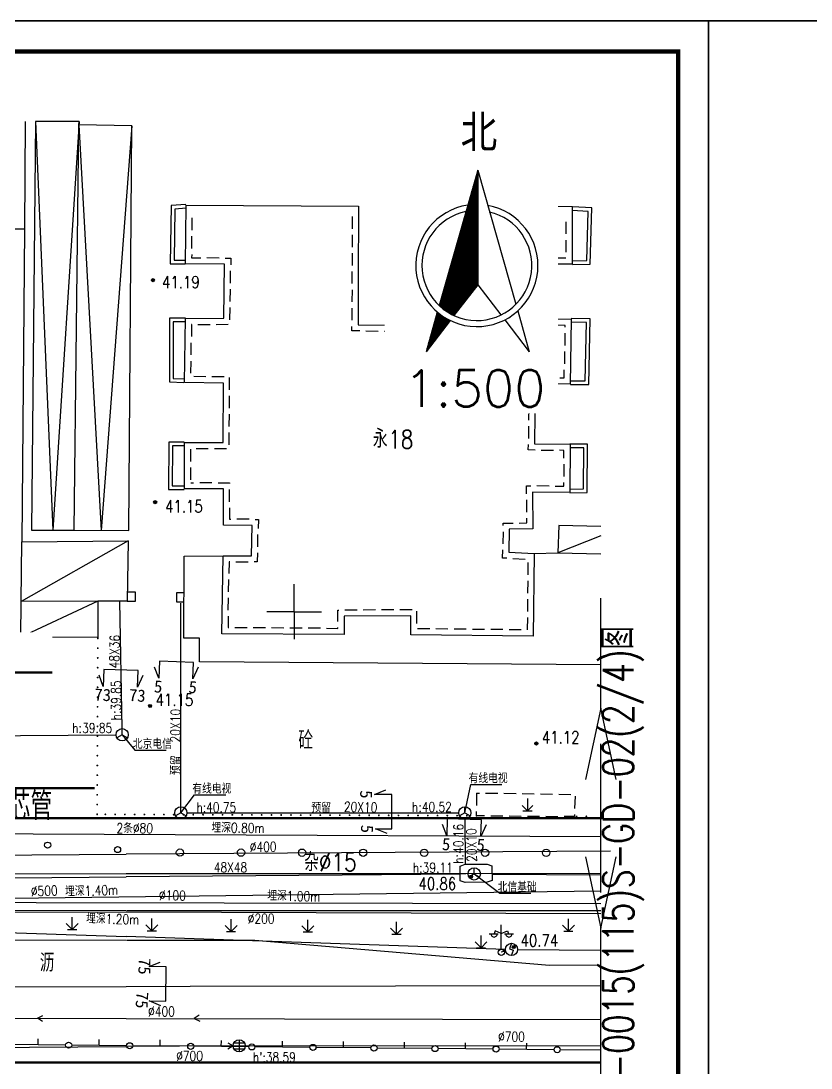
# Model space of a CAD drawing. Header units: inches. Extents: x 505347 to 508499, y 312634 to 313316.
# Drawn here: x 505777.6 to 505842.3, y 312872.7 to 312958.4 of the extents above; entities that cross this region are included whole.
import ezdxf
from ezdxf.enums import TextEntityAlignment as Align
from ezdxf.lldxf.tags import DXFTag

# ---------------------------------------------------------------- set-up
doc = ezdxf.new("R2010")
doc.units = ezdxf.units.IN
doc.header["$LTSCALE"] = 0.5
doc.header["$MEASUREMENT"] = 0
doc.linetypes.add('ACAD_ISO05W100', pattern=[33, 24, -3, 0, -3, 0, -3])
for name, color, linetype in [('3_RDCAD', 4, 'Continuous'), ('BJ0', 7, 'Continuous'), ('BJ02', 7, 'Continuous'), ('BJ03', 7, 'Continuous'), ('BJ04', 7, 'Continuous'), ('BJ08', 7, 'Continuous'), ('BJ09', 7, 'Continuous'), ('BJ10', 7, 'Continuous'), ('BZ', 2, 'Continuous'), ('上水注记', 4, 'Continuous'), ('上水管线', 4, 'Continuous'), ('中水注记', 151, 'Continuous'), ('中水管线', 151, 'Continuous'), ('底图', 7, 'Continuous'), ('格网', 7, 'Continuous'), ('污水注记', 247, 'Continuous'), ('污水管线', 247, 'Continuous'), ('照明井', 193, 'Continuous'), ('照明管线', 193, 'Continuous'), ('燃气注记', 6, 'Continuous'), ('燃气管线', 6, 'Continuous'), ('电信井权属', 7, 'Continuous'), ('电信井（TV有线电视）', 3, 'Continuous'), ('电信井（北京电信）', 3, 'Continuous'), ('电信井（北信基础）', 3, 'Continuous'), ('电信断面图及编号', 3, 'Continuous'), ('电信注记', 3, 'Continuous'), ('电信管线', 3, 'Continuous'), ('电信规划位置', 1, 'Continuous'), ('电信高程表', 3, 'Continuous'), ('电力注记', 1, 'Continuous'), ('电力管线', 1, 'Continuous'), ('通信管道', 7, 'Continuous'), ('道路红线', 1, 'Continuous'), ('雨水井', 34, 'Continuous'), ('雨水注记', 34, 'Continuous'), ('雨水管线', 34, 'Continuous'), ('雨水高程表', 34, 'Continuous')]:
    doc.layers.add(name, color=color, linetype=linetype)
doc.styles.add('HZ', font='simplex.shx', dxfattribs={"bigfont": 'hztxt'})
doc.styles.get("Standard").update_dxf_attribs({"font": 'txt.shx', "bigfont": 'hztxt.shx'})
doc.styles.add('单线宋体', font='txt.shx', dxfattribs={"width": 0.75, "bigfont": 'hztxt.shx'})
doc.styles.add('粗宋', font='', dxfattribs={"width": 0.75})
doc.styles.add('粗等线', font='simhei.ttf')
doc.styles.get('粗宋').set_extended_font_data('SimSun')
doc.linetypes.add('1152', pattern='A,15,-0.9,[138,ltypeshp.shx,S=1,R=0,X=0,Y=-0.5],-0.7,[138,ltypeshp.shx,S=1,R=0,X=0,Y=-0.5],-0.9,0', length=17.5)
doc.linetypes.add('1157', pattern='A,15,-3,[138,ltypeshp.shx,S=1,R=0,X=-0.5,Y=-0.5],-2,0', length=20)
tags = doc.linetypes.add('DL', pattern='A,15,-4.925,[130,ltypeshp.shx,S=0.5,R=330,X=-0.15,Y=0.433],0,[130,ltypeshp.shx,S=0.4,R=90,X=0,Y=0],-0.15,[130,ltypeshp.shx,S=0.5,R=150,X=0,Y=-0.433],-4.925,15', length=40).pattern_tags.tags
tags[32:33] = [DXFTag(74, 4), DXFTag(75, 0), DXFTag(340, '0'), DXFTag(46, 1.0), DXFTag(50, 0.0), DXFTag(44, 0.0), DXFTag(45, 0.0)]
tags[30:31] = [DXFTag(74, 4), DXFTag(75, 0), DXFTag(340, '0'), DXFTag(46, 1.0), DXFTag(50, 0.0), DXFTag(44, 0.0), DXFTag(45, 0.0)]
tags[4:5] = [DXFTag(74, 4), DXFTag(75, 0), DXFTag(340, '0'), DXFTag(46, 1.0), DXFTag(50, 0.0), DXFTag(44, 0.0), DXFTag(45, 0.0)]
tags = doc.linetypes.add('DX', pattern='A,15,-5,[130,ltypeshp.shx,S=1,R=330,X=0,Y=0],-5,15', length=40).pattern_tags.tags
tags[16:17] = [DXFTag(74, 4), DXFTag(75, 0), DXFTag(340, '0'), DXFTag(46, 1.0), DXFTag(50, 0.0), DXFTag(44, 0.0), DXFTag(45, 0.0)]
tags[14:15] = [DXFTag(74, 4), DXFTag(75, 0), DXFTag(340, '0'), DXFTag(46, 1.0), DXFTag(50, 0.0), DXFTag(44, 0.0), DXFTag(45, 0.0)]
tags[4:5] = [DXFTag(74, 4), DXFTag(75, 0), DXFTag(340, '0'), DXFTag(46, 1.0), DXFTag(50, 0.0), DXFTag(44, 0.0), DXFTag(45, 0.0)]
tags = doc.linetypes.add('SS', pattern='A,15,-1.9,[130,ltypeshp.shx,S=1,R=330,X=0,Y=0],-1.2,[130,ltypeshp.shx,S=1,R=330,X=0,Y=0],-1.9,15', length=35).pattern_tags.tags
tags[24:25] = [DXFTag(74, 4), DXFTag(75, 0), DXFTag(340, '0'), DXFTag(46, 1.0), DXFTag(50, 0.0), DXFTag(44, 0.0), DXFTag(45, 0.0)]
tags[22:23] = [DXFTag(74, 4), DXFTag(75, 0), DXFTag(340, '0'), DXFTag(46, 1.0), DXFTag(50, 0.0), DXFTag(44, 0.0), DXFTag(45, 0.0)]
tags[4:5] = [DXFTag(74, 4), DXFTag(75, 0), DXFTag(340, '0'), DXFTag(46, 1.0), DXFTag(50, 0.0), DXFTag(44, 0.0), DXFTag(45, 0.0)]
tags = doc.linetypes.add('TRQZ', pattern='A,15,[130,ltypeshp.shx,S=0.6,R=0,X=0,Y=0],-2.5,[133,ltypeshp.shx,S=0.05,R=0,X=0,Y=0],-2.5,[130,ltypeshp.shx,S=0.6,R=0,X=0,Y=0],15', length=35).pattern_tags.tags
tags[28:29] = [DXFTag(74, 4), DXFTag(75, 0), DXFTag(340, '0'), DXFTag(46, 1.0), DXFTag(50, 0.0), DXFTag(44, 0.0), DXFTag(45, 0.0)]

# ---------------------------------------------------------------- blocks, each defined once
blk = doc.blocks.new('B5461')
for q in [(-0.866025, -0.5), (0, 1), (0.866025, -0.5)]:
    blk.add_line((0, 0), q)
blk.add_circle((0, 0), 1)
blk = doc.blocks.new('BC028')
for p, q in [((-0.99, 3.5), (-1.19, 3)), ((0, 3.1), (-0.99, 3.5)), ((0, 0.5), (0, 4.5)), ((0, 3.1), (1, 3.5)), ((1, 3.5), (1.2, 3)), ((-1.98, 3), (-0.49, 3)), ((0.5, 3), (2, 3))]:
    blk.add_line(p, q)
blk.add_circle((0, 0), 0.5)
for centre in [(-1.19, 3), (1.25, 3)]:
    blk.add_arc(centre, 0.5, 179, 0)
blk = doc.blocks.new('953')
for p, q in [((0, 2), (0, 0)), ((0, 0), (-0.87, 0.87)), ((-0.75, 0), (0.75, 0)), ((0.87, 0.87), (0, 0))]:
    blk.add_line(p, q)
blk = doc.blocks.new('B954')
at = {"linetype": 'Continuous'}
for p, q in [((0, 0), (0, 2)), ((0, 0), (-0.978957, 0.978957)), ((-0.75, 0), (0.75, 0)), ((0, 0), (0.978957, 0.978957))]:
    blk.add_line(p, q, dxfattribs=at)
blk = doc.blocks.new('831')
for radius in [0.25, 0.15, 0.05]:
    blk.add_circle((0, 0), radius)
blk = doc.blocks.new('B8211')
blk.add_hatch(color=256).paths.add_polyline_path([(0.25, 0, 1), (-0.25, 0, 1)])
blk.add_circle((0, 0), 0.25)
blk = doc.blocks.new('B547')
at = {"linetype": 'Continuous'}
for p, q in [((0, 1), (-0.31427, 0.111111)), ((-0.31427, 0.111111), (0.31427, -0.111111)), ((0, -1), (0.31427, -0.111111))]:
    blk.add_line(p, q, dxfattribs=at)
blk.add_circle((0, 0), 1)
blk = doc.blocks.new('B5422')
at = {"linetype": 'Continuous'}
for p, q in [((-1, 0), (1, 0)), ((-0.866025, 0.5), (0.866025, 0.5)), ((0, 1), (0, -1)), ((-0.866025, -0.5), (0.866025, -0.5))]:
    blk.add_line(p, q, dxfattribs=at)
blk.add_circle((0, 0), 1, dxfattribs=at)
blk = doc.blocks.new('111111')
for p, q in [((518331.076, 303651.061), (518751.076, 303651.061)), ((518751.076, 303651.061), (518331.076, 303651.061)), ((518331.076, 303651.061), (518331.076, 303502.611)), ((518751.076, 303502.611), (518751.076, 303651.061)), ((518748.576, 303505.111), (518748.576, 303648.561))]:
    blk.add_line(p, q)
at = {"const_width": 0.35}
blk.add_lwpolyline([(518343.576, 303648.561), (518748.576, 303648.561), (518748.576, 303505.111), (518343.576, 303505.111)], close=True, dxfattribs=at)
blk = doc.blocks.new('A$C23F021E1')
at = {"color": 255}
blk.add_wipeout([(0, 6.569), (20.762, 6.569), (20.762, 0), (0, 0)], dxfattribs=at).dxf.layer = 'BZ'
at = {"layer": 'BZ', "color": 0, "const_width": 0.2}
blk.add_lwpolyline([(0, 3.285), (20.762, 3.285)], dxfattribs=at)
at = {"layer": 'BZ', "style": '粗宋', "width": 0.75, "flags": 8}
for tag, p in [('X=', (10.365, 3.712)), ('Y=', (10.426, 0.898))]:
    blk.add_attdef(tag, text='', height=2, dxfattribs=at).set_placement(p, align=Align.CENTER)
blk = doc.blocks.new('ZBZ')
h = blk.add_hatch()
h.set_pattern_fill('ANSI31', color=256, style=0)
h.paths.add_polyline_path([(-6.17, -6.55, 0.081754), (-3.75, -8.18), (0.13, -3.16), (0.13, 15.6)])
h.paths.add_polyline_path([(-8.33, -14.11), (-4.37, -8.99, -0.063071), (-6.48, -7.62)])
for points in [[(0.13, 15.6), (-6.17, -6.55)], [(0.13, 15.6), (0.13, -3.16)], [(0.13, 15.6), (6.38, -6.35)], [(0.13, -3.16), (-3.75, -8.18)], [(0.13, -3.16), (3.94, -8.09)], [(-6.48, -7.62), (-8.33, -14.11)], [(6.68, -7.44), (8.58, -14.11)], [(-4.37, -8.99), (-8.33, -14.11)], [(4.56, -8.9), (8.58, -14.11)]]:
    blk.add_lwpolyline(points)
for radius, start, end in [(10, 98.6099, 79.8232), (9, 101.546, 76.6655)]:
    blk.add_arc((0, 0), radius, start, end)
for s, p in [('北', (0.33, 21.93)), ('1:500', (-0.33, -20.11))]:
    blk.add_text(s, height=6).set_placement(p, align=Align.MIDDLE)
blk = doc.blocks.new('111112121')
at = {"linetype": 'Continuous'}
blk.add_wipeout([(507931.097, 298599.188), (507931.097, 298571.968), (507945.271, 298571.968), (507945.271, 298599.188)], dxfattribs=at).dxf.layer = '通信管道'
at = {"layer": '格网', "xscale": 0.5, "yscale": 0.5, "zscale": 0.5}
blk.add_blockref('ZBZ', (507938.634, 298584.054), dxfattribs=at)
blk = doc.blocks.new('M9502')
at = {"linetype": 'Continuous'}
for p, q in [((4.125, 1.25), (2.5, 0)), ((7.5, 0), (5.875, 1.25)), ((14.125, 1.25), (12.5, 0)), ((17.5, 0), (15.875, 1.25)), ((2.5, 0), (0, 0)), ((2.5, 0), (4.125, -1.25)), ((6.6875, 0), (3.3125, 0)), ((5.875, -1.25), (7.5, 0)), ((12.5, 0), (7.5, 0)), ((12.5, 0), (14.125, -1.25)), ((16.6875, 0), (13.3125, 0)), ((15.875, -1.25), (17.5, 0)), ((20, 0), (17.5, 0))]:
    blk.add_line(p, q, dxfattribs=at)

msp = doc.modelspace()

# ---------------------------------------------------------------- linework, layer by layer
at = {"layer": 'BJ0'}
for q in [(505800, 312912.289), (505797.75, 312910.039), (505800, 312907.789), (505802.25, 312910.039)]:
    msp.add_line((505800, 312910.039), q, dxfattribs=at)
at = {"layer": 'BJ02', "linetype": 'Continuous'}
for p, q in [((505777.988, 312950.175), (505777.914, 312941.343)), ((505777.914, 312941.343), (505754.808, 312941.596)), ((505777.914, 312941.343), (505777.699, 312915.769)), ((505805.229, 312933.53), (505805.229, 312933.53)), ((505791.034, 312920.091), (505791.034, 312920.091)), ((505777.658, 312910.876), (505777.699, 312915.769)), ((505777.633, 312907.954), (505777.658, 312910.876)), ((505777.658, 312910.876), (505777.658, 312910.876)), ((505777.633, 312907.954), (505761.026, 312908.015)), ((505777.633, 312907.954), (505777.633, 312907.954))]:
    msp.add_line(p, q, dxfattribs=at)
at = {"layer": 'BJ02', "linetype": 'Continuous', "flags": 128}
msp.add_lwpolyline([(505778.491, 312916.722), (505781.984, 312916.722), (505786.461, 312916.691), (505786.72, 312949.825), (505782.37, 312949.889), (505782.402, 312950.175), (505778.814, 312950.175)], close=True, dxfattribs=at)
for points in [[(505778.814, 312950.175), (505780.238, 312916.722)], [(505782.402, 312950.175), (505780.238, 312916.722)], [(505781.984, 312916.722), (505782.37, 312949.889)], [(505782.37, 312949.889), (505784.207, 312916.691)], [(505786.72, 312949.825), (505784.207, 312916.691)], [(505791.133, 312943.377), (505789.926, 312943.281), (505789.862, 312938.516), (505791.068, 312938.516)], [(505791.157, 312943.078), (505790.222, 312943.004), (505790.166, 312938.816), (505791.068, 312938.816)], [(505822.782, 312938.754), (505823.958, 312938.78), (505824.069, 312942.81), (505822.772, 312942.888)], [(505822.789, 312938.454), (505824.25, 312938.486), (505824.377, 312943.092), (505822.79, 312943.187)], [(505791.637, 312941.271), (505791.65, 312942.271)], [(505804.759, 312942.395), (505804.756, 312941.395)], [(505809.622, 312941.291), (505809.629, 312942.291)], [(505822.258, 312941.964), (505822.258, 312940.964)], [(505791.617, 312939.771), (505791.63, 312940.771)], [(505804.754, 312940.895), (505804.75, 312939.895)], [(505809.613, 312939.791), (505809.619, 312940.791)], [(505822.257, 312940.464), (505822.257, 312939.464)], [(505804.749, 312939.395), (505804.745, 312938.395)], [(505791.61, 312939.271), (505791.607, 312939.011), (505792.347, 312939.004)], [(505793.847, 312938.989), (505792.847, 312938.999)], [(505794.347, 312938.985), (505794.814, 312938.98), (505794.807, 312938.448)], [(505809.603, 312938.291), (505809.61, 312939.291)], [(505819.248, 312937.987), (505819.234, 312938.986), (505819.235, 312938.986)], [(505820.735, 312938.986), (505819.735, 312938.986)], [(505822.235, 312938.986), (505821.235, 312938.986)], [(505794.785, 312936.948), (505794.799, 312937.948)], [(505804.74, 312936.895), (505804.741, 312937.185), (505804.743, 312937.895)], [(505809.6, 312937.791), (505809.596, 312937.18), (505809.593, 312936.791)], [(505819.255, 312937.487), (505819.269, 312936.487)], [(505794.763, 312935.448), (505794.778, 312936.448)], [(505804.738, 312936.395), (505804.735, 312935.395)], [(505809.584, 312935.291), (505809.59, 312936.291)], [(505819.276, 312935.987), (505819.29, 312934.987)], [(505794.741, 312933.948), (505794.756, 312934.948)], [(505804.733, 312934.895), (505804.73, 312933.896)], [(505809.574, 312933.791), (505809.58, 312934.791)], [(505819.336, 312933.512), (505819.311, 312933.512), (505819.297, 312934.487)], [(505791.1, 312934.069), (505789.798, 312934.069), (505789.797, 312928.859), (505790.972, 312928.795)], [(505791.1, 312933.769), (505790.098, 312933.769), (505790.097, 312929.143), (505790.988, 312929.095)], [(505791.61, 312933.542), (505791.594, 312933.542), (505791.582, 312932.558)], [(505792.11, 312933.547), (505793.11, 312933.557)], [(505793.61, 312933.563), (505794.61, 312933.573)], [(505805.366, 312933.029), (505804.727, 312933.034), (505804.729, 312933.396)], [(505819.836, 312933.507), (505820.836, 312933.496)], [(505822.181, 312933.33), (505822.184, 312933.481), (505821.336, 312933.491)], [(505822.629, 312928.639), (505824.122, 312928.639), (505824.249, 312934.007), (505822.693, 312934.039)], [(505822.629, 312928.939), (505823.829, 312928.939), (505823.942, 312933.713), (505822.687, 312933.739)], [(505805.866, 312933.025), (505806.866, 312933.016)], [(505807.366, 312933.012), (505808.366, 312933.004)], [(505809.571, 312933.291), (505809.569, 312932.994), (505808.866, 312933)], [(505822.172, 312932.83), (505822.154, 312931.83)], [(505791.563, 312931.059), (505791.576, 312932.059)], [(505822.146, 312931.33), (505822.128, 312930.33)], [(505791.545, 312929.559), (505791.557, 312930.559)], [(505792.772, 312929.278), (505791.773, 312929.288)], [(505794.272, 312929.263), (505793.272, 312929.273)], [(505794.707, 312928.201), (505794.714, 312929.201)], [(505819.24, 312928.722), (505819.247, 312929.207), (505819.761, 312929.202)], [(505821.261, 312929.186), (505820.261, 312929.196)], [(505821.761, 312929.18), (505822.107, 312929.176), (505822.119, 312929.83)], [(505819.234, 312928.222), (505819.221, 312927.222)], [(505794.697, 312926.701), (505794.704, 312927.701)], [(505819.214, 312926.722), (505819.201, 312925.722)], [(505794.687, 312925.201), (505794.694, 312926.201)], [(505819.195, 312925.222), (505819.182, 312924.223)], [(505791.003, 312923.935), (505789.733, 312923.935), (505789.701, 312920.059), (505791.003, 312920.059)], [(505794.677, 312923.701), (505794.683, 312924.701)], [(505791.003, 312923.635), (505790.031, 312923.635), (505790.003, 312920.359), (505791.003, 312920.359)], [(505791.535, 312922.341), (505791.535, 312923.341)], [(505791.973, 312923.403), (505792.973, 312923.403)], [(505793.473, 312923.403), (505794.473, 312923.403)], [(505819.731, 312923.278), (505819.17, 312923.285), (505819.175, 312923.723)], [(505820.231, 312923.273), (505821.231, 312923.262)], [(505822.088, 312922.614), (505822.093, 312923.252), (505821.731, 312923.256)], [(505822.558, 312920.076), (505823.696, 312920.101), (505823.724, 312923.447), (505822.565, 312923.447)], [(505822.565, 312919.776), (505823.994, 312919.808), (505824.026, 312923.747), (505822.565, 312923.747)], [(505791.534, 312920.841), (505791.534, 312921.841)], [(505822.084, 312922.114), (505822.076, 312921.114)], [(505791.534, 312920.591), (505791.766, 312920.591)], [(505793.266, 312920.591), (505792.266, 312920.591)], [(505793.766, 312920.591), (505794.71, 312920.591), (505794.71, 312920.535)], [(505821.37, 312920.321), (505822.069, 312920.313), (505822.072, 312920.614)], [(505794.71, 312919.035), (505794.71, 312920.035)], [(505819.018, 312919.704), (505819.012, 312920.345), (505819.37, 312920.342)], [(505820.87, 312920.326), (505819.87, 312920.336)], [(505819.024, 312919.204), (505819.034, 312918.204)], [(505794.709, 312918.535), (505794.709, 312917.63), (505794.804, 312917.629)], [(505796.304, 312917.609), (505795.304, 312917.622)], [(505796.804, 312917.602), (505797.072, 312917.598), (505797.053, 312916.866)], [(505817.116, 312917.096), (505817.119, 312917.282), (505817.933, 312917.295)], [(505818.433, 312917.304), (505819.043, 312917.314), (505819.039, 312917.704)], [(505797.014, 312915.367), (505797.04, 312916.367)], [(505817.108, 312916.596), (505817.091, 312915.596)], [(505797.001, 312914.867), (505796.982, 312914.127), (505796.723, 312914.127)], [(505817.413, 312914.423), (505817.071, 312914.439), (505817.082, 312915.096)], [(505794.723, 312914.127), (505794.67, 312914.127), (505794.655, 312913.18)], [(505795.223, 312914.127), (505796.223, 312914.127)], [(505817.912, 312914.4), (505818.911, 312914.354)], [(505819.136, 312914.071), (505819.126, 312913.071)], [(505794.633, 312911.68), (505794.648, 312912.68)], [(505819.122, 312912.571), (505819.112, 312911.571)], [(505786.334, 312910.909), (505787, 312910.909), (505787.001, 312911.64), (505786.334, 312911.64)], [(505790.97, 312911.577), (505790.366, 312911.577), (505790.366, 312910.846), (505791.001, 312910.846)], [(505794.61, 312910.18), (505794.625, 312911.18)], [(505819.108, 312911.071), (505819.098, 312910.071)], [(505794.603, 312909.68), (505794.589, 312908.739), (505794.647, 312908.739)], [(505803.583, 312909.247), (505803.583, 312910.17), (505803.66, 312910.171)], [(505805.16, 312910.179), (505804.16, 312910.173)], [(505806.66, 312910.188), (505805.66, 312910.182)], [(505808.16, 312910.197), (505807.16, 312910.191)], [(505809.66, 312910.206), (505808.66, 312910.2)], [(505810.045, 312909.093), (505810.045, 312910.093)], [(505819.093, 312909.571), (505819.084, 312908.571)], [(505796.147, 312908.729), (505795.147, 312908.735)], [(505797.647, 312908.72), (505796.647, 312908.726)], [(505799.147, 312908.711), (505798.147, 312908.717)], [(505800.647, 312908.701), (505799.647, 312908.708)], [(505802.147, 312908.692), (505801.147, 312908.698)], [(505802.647, 312908.689), (505803.583, 312908.683), (505803.583, 312908.747)], [(505811.096, 312908.634), (505810.096, 312908.644)], [(505812.596, 312908.62), (505811.596, 312908.63)], [(505814.096, 312908.606), (505813.096, 312908.616)], [(505815.596, 312908.592), (505814.596, 312908.602)], [(505817.096, 312908.578), (505816.096, 312908.588)], [(505818.596, 312908.564), (505817.596, 312908.574)]]:
    msp.add_lwpolyline(points, dxfattribs=at)
at = {"layer": 'BJ02', "linetype": 'Continuous'}
msp.add_lwpolyline([(505791.034, 312920.091), (505791.035, 312923.903), (505794.178, 312923.903), (505794.211, 312928.764), (505791.035, 312928.795), (505791.1, 312934.037), (505794.243, 312934.069), (505794.307, 312938.485), (505791.1, 312938.516), (505791.164, 312943.313), (505805.262, 312943.25), (505805.241, 312937.183), (505805.229, 312933.53), (505809.072, 312933.498), (505809.096, 312937.183), (505809.136, 312943.409), (505822.758, 312943.219), (505822.757, 312938.486), (505819.741, 312938.486), (505819.804, 312934.007), (505822.693, 312933.976), (505822.598, 312928.671), (505819.74, 312928.702), (505819.676, 312923.779), (505822.597, 312923.747), (505822.565, 312919.808), (505819.517, 312919.84), (505819.548, 312916.822), (505817.611, 312916.79), (505817.579, 312914.916), (505819.643, 312914.821), (505819.579, 312908.055), (505809.545, 312908.149), (505809.545, 312909.705), (505804.083, 312909.673), (505804.083, 312908.18), (505794.081, 312908.242), (505794.177, 312914.627), (505796.495, 312914.627), (505796.559, 312917.105), (505794.209, 312917.137), (505794.21, 312920.091)], close=True, dxfattribs=at)
for points in [[(505825.11, 312917.026), (505821.675, 312917.108), (505821.58, 312914.853), (505821.58, 312914.853)], [(505777.699, 312915.769), (505786.398, 312915.833), (505786.334, 312910.909), (505783.934, 312910.9), (505777.658, 312910.876)], [(505825.11, 312905.686), (505792.239, 312905.954), (505792.239, 312907.892), (505790.969, 312907.892), (505791.002, 312914.595), (505794.177, 312914.627)], [(505819.643, 312914.821), (505821.58, 312914.853), (505825.11, 312914.79)], [(505783.934, 312910.9), (505783.923, 312907.931), (505777.633, 312907.954)], [(505790.969, 312907.892), (505790.969, 312907.892)], [(505779.035, 312874.589), (505779.04, 312875.089)], [(505781.285, 312874.568), (505776.786, 312874.609)], [(505786.285, 312874.522), (505781.785, 312874.564)], [(505784.035, 312874.543), (505784.04, 312875.043)], [(505791.285, 312874.477), (505786.785, 312874.518)], [(505789.035, 312874.497), (505789.04, 312874.997)], [(505796.285, 312874.431), (505791.785, 312874.472)], [(505794.035, 312874.451), (505794.039, 312874.951)], [(505801.285, 312874.385), (505796.785, 312874.426)], [(505799.035, 312874.405), (505799.039, 312874.905)], [(505806.284, 312874.339), (505801.784, 312874.38)], [(505804.034, 312874.36), (505804.039, 312874.86)], [(505811.284, 312874.293), (505806.784, 312874.334)], [(505809.034, 312874.314), (505809.039, 312874.814)], [(505816.284, 312874.247), (505811.784, 312874.289)], [(505814.034, 312874.268), (505814.039, 312874.768)], [(505821.284, 312874.191), (505816.784, 312874.244)], [(505819.034, 312874.218), (505819.04, 312874.718)], [(505825.11, 312874.146), (505821.784, 312874.185)]]:
    msp.add_lwpolyline(points, dxfattribs=at)
at = {"layer": 'BJ02'}
for points in [[(505825.11, 312916.253), (505821.58, 312914.853)], [(505786.398, 312915.833), (505777.658, 312910.876)], [(505783.934, 312910.9), (505777.633, 312907.954)]]:
    msp.add_lwpolyline(points, dxfattribs=at)
at = {"layer": 'BJ02', "linetype": 'Continuous'}
for centre in [(505781.535, 312874.566), (505786.535, 312874.52), (505791.535, 312874.474), (505796.535, 312874.428), (505801.535, 312874.383), (505806.534, 312874.337), (505811.534, 312874.291), (505816.534, 312874.247), (505821.534, 312874.188)]:
    msp.add_circle(centre, 0.25, dxfattribs=at)
at = {"layer": 'BJ04', "linetype": 'Continuous', "const_width": 0.075}
for points in [[(505783.923, 312907.897, 1), (505783.923, 312907.822, 1)], [(505783.92, 312907.097, 1), (505783.92, 312907.022, 1)], [(505783.917, 312906.297, 1), (505783.917, 312906.222, 1)], [(505783.914, 312905.497, 1), (505783.914, 312905.422, 1)], [(505783.911, 312904.697, 1), (505783.911, 312904.622, 1)], [(505783.908, 312903.897, 1), (505783.908, 312903.822, 1)], [(505783.905, 312903.097, 1), (505783.905, 312903.022, 1)], [(505783.902, 312902.297, 1), (505783.902, 312902.222, 1)], [(505783.899, 312901.497, 1), (505783.899, 312901.422, 1)], [(505783.894, 312899.897, 1), (505783.893, 312899.822, 1)], [(505783.897, 312900.697, 1), (505783.896, 312900.622, 1)], [(505783.891, 312899.097, 1), (505783.89, 312899.022, 1)], [(505783.888, 312898.297, 1), (505783.887, 312898.222, 1)], [(505783.885, 312897.497, 1), (505783.885, 312897.422, 1)], [(505783.882, 312896.698, 1), (505783.882, 312896.623, 1)], [(505783.879, 312895.898, 1), (505783.879, 312895.823, 1)], [(505783.876, 312895.098, 1), (505783.876, 312895.023, 1)], [(505783.873, 312894.298, 1), (505783.873, 312894.223, 1)], [(505783.87, 312893.498, 1), (505783.87, 312893.423, 1)], [(505784.502, 312893.458, 1), (505784.577, 312893.457, 1)], [(505785.302, 312893.455, 1), (505785.377, 312893.455, 1)], [(505786.102, 312893.452, 1), (505786.177, 312893.452, 1)], [(505786.902, 312893.449, 1), (505786.977, 312893.449, 1)], [(505787.702, 312893.446, 1), (505787.777, 312893.446, 1)], [(505788.502, 312893.443, 1), (505788.577, 312893.443, 1)], [(505789.302, 312893.44, 1), (505789.377, 312893.44, 1)], [(505790.102, 312893.437, 1), (505790.177, 312893.437, 1)], [(505790.902, 312893.434, 1), (505790.977, 312893.434, 1)], [(505791.702, 312893.431, 1), (505791.777, 312893.431, 1)], [(505792.502, 312893.428, 1), (505792.577, 312893.428, 1)], [(505793.302, 312893.426, 1), (505793.377, 312893.425, 1)], [(505794.102, 312893.423, 1), (505794.177, 312893.422, 1)], [(505794.902, 312893.42, 1), (505794.977, 312893.419, 1)], [(505795.702, 312893.417, 1), (505795.777, 312893.416, 1)], [(505796.502, 312893.414, 1), (505796.577, 312893.414, 1)], [(505797.302, 312893.411, 1), (505797.377, 312893.411, 1)], [(505798.102, 312893.408, 1), (505798.177, 312893.408, 1)], [(505798.902, 312893.405, 1), (505798.977, 312893.405, 1)], [(505799.702, 312893.402, 1), (505799.777, 312893.402, 1)], [(505800.502, 312893.399, 1), (505800.577, 312893.399, 1)], [(505801.302, 312893.396, 1), (505801.377, 312893.396, 1)], [(505802.102, 312893.393, 1), (505802.177, 312893.393, 1)], [(505802.902, 312893.39, 1), (505802.977, 312893.39, 1)], [(505803.702, 312893.388, 1), (505803.777, 312893.387, 1)], [(505804.502, 312893.385, 1), (505804.577, 312893.384, 1)], [(505805.302, 312893.382, 1), (505805.377, 312893.381, 1)], [(505806.102, 312893.379, 1), (505806.177, 312893.378, 1)], [(505806.902, 312893.376, 1), (505806.977, 312893.376, 1)], [(505807.702, 312893.373, 1), (505807.777, 312893.373, 1)], [(505808.502, 312893.37, 1), (505808.577, 312893.37, 1)], [(505809.302, 312893.367, 1), (505809.377, 312893.367, 1)], [(505810.102, 312893.364, 1), (505810.177, 312893.364, 1)], [(505810.902, 312893.361, 1), (505810.977, 312893.361, 1)], [(505811.702, 312893.358, 1), (505811.777, 312893.358, 1)], [(505812.502, 312893.355, 1), (505812.577, 312893.355, 1)], [(505813.302, 312893.352, 1), (505813.377, 312893.352, 1)], [(505814.102, 312893.349, 1), (505814.177, 312893.349, 1)], [(505814.902, 312893.347, 1), (505814.977, 312893.346, 1)], [(505823.091, 312893.286, 1), (505823.166, 312893.287, 1)], [(505823.891, 312893.297, 1), (505823.966, 312893.297, 1)]]:
    msp.add_lwpolyline(points, format="xyb", close=True, dxfattribs=at)
at = {"layer": 'BJ04', "linetype": 'Continuous', "flags": 128}
for points in [[(505814.941, 312895.189), (505814.941, 312894.189)], [(505814.941, 312895.189), (505815.166, 312895.186)], [(505816.666, 312895.163), (505815.666, 312895.178)], [(505818.165, 312895.139), (505817.165, 312895.155)], [(505819.665, 312895.116), (505818.665, 312895.131)], [(505821.165, 312895.093), (505820.165, 312895.108)], [(505822.665, 312895.069), (505821.665, 312895.085)], [(505822.978, 312893.938), (505823.031, 312894.937)], [(505815.598, 312893.341), (505814.941, 312893.346), (505814.941, 312893.689)], [(505816.098, 312893.337), (505817.098, 312893.33)], [(505817.598, 312893.326), (505818.598, 312893.318)], [(505819.098, 312893.314), (505820.098, 312893.306)], [(505820.598, 312893.303), (505821.598, 312893.295)], [(505822.951, 312893.439), (505822.943, 312893.284), (505822.098, 312893.291)]]:
    msp.add_lwpolyline(points, dxfattribs=at)
at = {"layer": 'BJ04', "linetype": 'Continuous'}
for points in [[(505750, 312888.575), (505786.258, 312888.604)], [(505786.258, 312888.604), (505814.045, 312888.626)], [(505814.045, 312888.626), (505825.11, 312888.635)], [(505750, 312885.607), (505786.258, 312885.598)], [(505786.302, 312885.598), (505825.11, 312885.588)], [(505750, 312883.212), (505786.258, 312883.161)], [(505786.302, 312883.161), (505796.783, 312883.147), (505820.918, 312881.127), (505825.11, 312881.132)]]:
    msp.add_lwpolyline(points, dxfattribs=at)
at = {"layer": 'BJ09', "linetype": 'Continuous'}
for centre, radius in [((505779.817, 312890.937), 0.25), ((505785.543, 312890.576), 0.25), ((505790.648, 312890.328), 0.3), ((505795.649, 312890.324), 0.3), ((505800.647, 312890.321), 0.3), ((505805.65, 312890.318), 0.3), ((505810.652, 312890.314), 0.3), ((505815.632, 312890.311), 0.3), ((505820.635, 312890.307), 0.3)]:
    msp.add_circle(centre, radius, dxfattribs=at)
at = {"layer": '上水管线', "linetype": 'SS', "ltscale": 0.6}
msp.add_lwpolyline([(505748.011, 312886.288), (505825.11, 312886.163)], dxfattribs=at)
at = {"layer": '中水管线', "linetype": 'SS', "ltscale": 0.6, "elevation": -1.293}
msp.add_lwpolyline([(505746.725, 312883.747), (505755.293, 312883.742), (505758.201, 312885.426), (505786.27, 312885.466)], dxfattribs=at)
at = {"layer": '中水管线', "linetype": 'SS', "ltscale": 0.6}
msp.add_lwpolyline([(505786.27, 312885.466), (505825.11, 312885.354)], dxfattribs=at)
at = {"layer": '污水管线'}
for points in [[(505743.756, 312889.904), (505786.256, 312890.189)], [(505825.9, 312890.448), (505786.258, 312890.189)], [(505743.89, 312876.848), (505786.258, 312876.754)], [(505779.396, 312876.503), (505778.975, 312876.77), (505779.416, 312877.003)], [(505792.229, 312877.03), (505791.821, 312876.741), (505792.275, 312876.533)], [(505786.258, 312876.754), (505825.11, 312876.667)]]:
    msp.add_lwpolyline(points, dxfattribs=at)
at = {"layer": '照明管线'}
for points in [[(505741.41, 312884.313), (505742.179, 312884.19), (505773.956, 312883.864), (505786.258, 312883.456)], [(505817.3, 312882.406), (505786.258, 312883.455)], [(505817.313, 312882.269), (505816.963, 312882.169)], [(505818.291, 312882.402), (505825.11, 312882.337)]]:
    msp.add_lwpolyline(points, dxfattribs=at)
at = {"layer": '燃气管线', "linetype": 'TRQZ', "ltscale": 0.5, "elevation": 40.864}
msp.add_lwpolyline([(505825.11, 312887.18), (505754.901, 312886.296)], dxfattribs=at)
at = {"layer": '电信井权属'}
for points in [[(505785.923, 312899.977), (505786.963, 312898.703), (505789.522, 312898.725)], [(505813.98, 312893.58), (505814.453, 312895.892), (505817.012, 312895.915)], [(505790.726, 312893.58), (505791.835, 312895.044), (505794.394, 312895.067)]]:
    msp.add_lwpolyline(points, dxfattribs=at)
at = {"layer": '电信井权属', "elevation": 40.864}
msp.add_lwpolyline([(505814.747, 312888.58), (505816.833, 312886.996), (505819.392, 312887.019)], dxfattribs=at)
at = {"layer": '电信断面图及编号'}
for points in [[(505792.143, 312905.494), (505791.717, 312904.547), (505791.763, 312905.9), (505788.966, 312905.994), (505788.919, 312904.597), (505788.573, 312905.518)], [(505787.6, 312904.818), (505787.175, 312903.871), (505787.22, 312905.224), (505784.423, 312905.318), (505784.376, 312903.921), (505784.03, 312904.842)], [(505807.613, 312891.887), (505806.65, 312892.275), (505808.004, 312892.283), (505807.987, 312895.081), (505806.589, 312895.073), (505807.496, 312895.455)], [(505789.087, 312877.793), (505788.132, 312878.2), (505789.486, 312878.181), (505789.525, 312880.98), (505788.128, 312880.999), (505789.042, 312881.363)]]:
    msp.add_lwpolyline(points, dxfattribs=at)
at = {"layer": '电信断面图及编号', "elevation": -41.227}
msp.add_lwpolyline([(505815.719, 312892.594), (505815.293, 312891.646), (505815.339, 312893), (505812.541, 312893.093), (505812.495, 312891.697), (505812.149, 312892.618)], dxfattribs=at)
at = {"layer": '电信管线', "linetype": 'DX'}
for p, q in [((505786.258, 312879.378), (505791.473, 312879.388)), ((505791.473, 312879.388), (505825.11, 312879.449))]:
    msp.add_line(p, q, dxfattribs=at)
for points in [[(505785.923, 312900.477), (505785.734, 312910.907)], [(505765.809, 312899.822), (505785.439, 312899.973)], [(505746.696, 312887.98), (505786.258, 312888.332)], [(505803.935, 312888.489), (505786.258, 312888.332)], [(505813.603, 312888.575), (505803.935, 312888.489)], [(505816.203, 312888.571), (505825.11, 312888.515)], [(505754.347, 312879.321), (505786.258, 312879.378)]]:
    msp.add_lwpolyline(points, dxfattribs=at)
at = {"layer": '电信管线'}
for points in [[(505790.726, 312894.08), (505790.726, 312910.739)], [(505791.226, 312893.58), (505813.48, 312893.58)], [(505813.982, 312893.08), (505813.995, 312889.378)]]:
    msp.add_lwpolyline(points, dxfattribs=at)
at = {"layer": '电信管线', "linetype": 'DX'}
msp.add_lwpolyline([(505813.6, 312889.223), (505813.995, 312889.378), (505815.799, 312889.391), (505816.198, 312889.244), (505816.207, 312888.049), (505815.809, 312887.895), (505814.008, 312887.88), (505813.604, 312888.024)], close=True, dxfattribs=at)
at = {"layer": '电力管线', "linetype": 'DL'}
msp.add_lwpolyline([(505755.369, 312891.96), (505825.11, 312891.632)], dxfattribs=at)
at = {"layer": '道路红线'}
msp.add_line((505739.861, 312893.145), (505825.11, 312893.145), dxfattribs=at)
at = {"layer": '道路红线', "linetype": 'ACAD_ISO05W100', "const_width": 0.2}
msp.add_lwpolyline([(505720.312, 312873.145), (505825.11, 312873.145)], dxfattribs=at)
at = {"layer": '雨水管线'}
for points in [[(505750.534, 312874.218), (505786.256, 312874.451)], [(505795.001, 312874.508), (505786.258, 312874.451)], [(505794.56, 312874.744), (505794.999, 312874.508), (505794.573, 312874.244)], [(505795.998, 312874.509), (505825.11, 312874.548)]]:
    msp.add_lwpolyline(points, dxfattribs=at)

# ---------------------------------------------------------------- block references
for p in [(-12917.139, 9307.337, 82.3), (-12497.139, 9307.337, 82.3)]:
    msp.add_blockref('111111', p)
at = {"layer": '3_RDCAD', "xscale": 3.603068985627033, "zscale": 3.603068985593801, "rotation": 270}
msp.add_blockref('M9502', (505825.11, 312911.161), dxfattribs=at)
at = {"layer": 'BJ03', "linetype": 'Continuous', "xscale": 0.5, "yscale": 0.5, "zscale": 0.5}
msp.add_blockref('BC028', (505816.963, 312882.169), dxfattribs=at)
at = {"layer": 'BJ08', "linetype": 'Continuous', "xscale": 0.5, "yscale": 0.5, "zscale": 0.5}
for p in [(505788.433, 312937.182, 41.19), (505788.621, 312919.01, 41.15), (505788.206, 312902.332, 41.15), (505819.832, 312899.256, 41.12)]:
    msp.add_blockref('831', p, dxfattribs=at)
at = {"layer": 'BJ08', "xscale": 0.5, "yscale": 0.5, "zscale": 0.5}
for p in [(505814.486, 312888.363, 40.86), (505817.982, 312882.6, 40.74)]:
    msp.add_blockref('B8211', p, dxfattribs=at)
at = {"layer": 'BJ09', "linetype": 'Continuous', "xscale": 0.5, "yscale": 0.5, "zscale": 0.5}
msp.add_blockref('953', (505819.101, 312893.76), dxfattribs=at)
at = {"layer": 'BJ09', "xscale": 0.5, "yscale": 0.5, "zscale": 0.5}
for p in [(505781.827, 312884.03), (505788.342, 312883.937), (505794.836, 312883.867), (505801.115, 312883.831), (505808.384, 312883.655), (505822.456, 312883.902), (505815.3, 312882.534)]:
    msp.add_blockref('B954', p, dxfattribs=at)
at = {"layer": '照明井', "xscale": 0.5, "yscale": 0.5, "zscale": 0.5}
msp.add_blockref('B547', (505817.794, 312882.406, 40.743), dxfattribs=at)
at = {"layer": '电信井（TV有线电视）', "linetype": 'Continuous', "xscale": 0.5, "yscale": 0.5, "zscale": 0.5}
for p in [(505790.726, 312893.58), (505813.98, 312893.58)]:
    msp.add_blockref('B5461', p, dxfattribs=at)
at = {"layer": '电信井（北京电信）', "linetype": 'Continuous', "xscale": 0.5, "yscale": 0.5, "zscale": 0.5}
msp.add_blockref('B5461', (505785.923, 312899.977), dxfattribs=at)
at = {"layer": '电信井（北信基础）', "xscale": 0.5, "yscale": 0.5, "zscale": 0.5}
msp.add_blockref('B5461', (505814.747, 312888.58, 40.864), dxfattribs=at)
at = {"layer": '雨水井', "xscale": 0.5, "yscale": 0.5, "zscale": 0.5}
msp.add_blockref('B5422', (505795.5, 312874.508, 40.689), dxfattribs=at)

# ---------------------------------------------------------------- texts
at = {"layer": 'BJ08', "linetype": 'Continuous', "width": 0.8}
for s, p in [('41.19', (505789.184, 312936.521)), ('41.15', (505789.432, 312918.168)), ('41.15', (505788.656, 312902.332)), ('41.12', (505820.282, 312899.256))]:
    msp.add_text(s, height=1, dxfattribs=at).set_placement(p)
at = {"layer": 'BJ08', "style": 'HZ', "width": 0.8}
for s, p in [('40.86', (505810.178, 312887.278, 40.86)), ('40.74', (505818.535, 312882.638, 40.74))]:
    msp.add_text(s, height=1, dxfattribs=at).set_placement(p)
at = {"layer": 'BJ10', "linetype": 'Continuous', "style": 'HZ', "width": 0.8}
for s, p in [('永', (505806.454, 312923.461)), ('18', (505807.705, 312923.403)), ('砼', (505800.349, 312898.785)), ('杂%%c15', (505800.827, 312888.805)), ('沥', (505779.173, 312880.565, 40.881))]:
    msp.add_text(s, height=1.5, dxfattribs=at).set_placement(p)
at = {"layer": '上水注记', "style": 'HZ', "width": 0.8}
for s, p in [('%%c100', (505788.926, 312886.448)), ('埋深1.00m', (505797.793, 312886.407))]:
    msp.add_text(s, height=0.8, rotation=358.90525, dxfattribs=at).set_placement(p)
at = {"layer": '中水注记', "style": 'HZ', "width": 0.8}
for s, rotation, p in [('埋深1.20m', 358.94062, (505782.962, 312884.533)), ('%%c200', 0.0573, (505796.2, 312884.518))]:
    msp.add_text(s, height=0.8, rotation=rotation, dxfattribs=at).set_placement(p)
at = {"layer": '底图', "color": 0, "linetype": 'Continuous', "style": '单线宋体', "width": 0.75}
msp.add_text('接ZTSJ0-8-12-B0102-0015(115)S-GD-02(2/4)图', height=2.5, rotation=90.0133, dxfattribs=at).set_placement((505826.537, 312876.067, -39.115), align=Align.MIDDLE_CENTER)
at = {"layer": '污水注记', "style": 'HZ', "width": 0.8}
for rotation, p in [(0.60858, (505796.37, 312890.388)), (0.0573, (505788.043, 312876.919))]:
    msp.add_text('%%c400', height=0.8, rotation=rotation, dxfattribs=at).set_placement(p)
at = {"layer": '燃气注记', "style": 'HZ', "width": 0.8}
for s, p in [('%%c500', (505778.453, 312886.756)), ('埋深1.40m', (505781.255, 312886.73))]:
    msp.add_text(s, height=0.8, rotation=2.12092, dxfattribs=at).set_placement(p)
at = {"layer": '电信井权属', "linetype": 'Continuous', "style": 'HZ', "width": 0.8}
for s, p in [('北京电信', (505786.791, 312898.816)), ('有线电视', (505814.281, 312896.006)), ('有线电视', (505791.662, 312895.157)), ('北信基础', (505816.66, 312887.11, 40.864))]:
    msp.add_text(s, height=0.8, dxfattribs=at).set_placement(p)
at = {"layer": '电信断面图及编号', "style": '粗等线'}
for s, rotation, p in [('5', 357.67811, (505788.871, 312903.913)), ('5', 355.91874, (505791.704, 312903.865)), ('73', 357.67811, (505784.329, 312903.237)), ('73', 355.91874, (505787.161, 312903.189)), ('5', 269.94806, (505805.904, 312895.093)), ('5', 268.18869, (505805.968, 312892.261)), ('5', 357.67811, (505812.447, 312891.013, -41.227)), ('5', 355.91874, (505815.28, 312890.965, -41.227)), ('75', 268.78858, (505787.746, 312881.016)), ('75', 267.02921, (505787.546, 312878.246))]:
    msp.add_text(s, height=1, rotation=rotation, dxfattribs=at).set_placement(p, align=Align.MIDDLE)
at = {"layer": '电信注记', "linetype": '1157', "style": 'HZ', "width": 0.8}
for s, rotation, p in [('48X36', 88.73561, (505785.663, 312905.395)), ('20X10', 89.636, (505790.675, 312899.344)), ('预留', 87.99338, (505790.686, 312896.665)), ('预留', 358.59058, (505801.402, 312893.615)), ('20X10', 358.59058, (505804.064, 312893.686)), ('20X10', 90.97023, (505814.951, 312889.581))]:
    msp.add_text(s, height=0.8, rotation=rotation, dxfattribs=at).set_placement(p)
at = {"layer": '电信注记', "linetype": '1152', "style": 'HZ', "width": 0.8}
msp.add_text('48X48', height=0.8, dxfattribs=at).set_placement((505793.418, 312888.715))
at = {"layer": '电信高程表', "style": 'HZ', "width": 0.8}
for s, rotation, p in [('h:39.85', 90.14635, (505785.827, 312901.152)), ('h:40.16', 90, (505813.852, 312889.418))]:
    msp.add_text(s, height=0.8, rotation=rotation, dxfattribs=at).set_placement(p)
for s, p in [('h:39.85', (505781.834, 312900.123)), ('h:40.75', (505791.993, 312893.632)), ('h:40.52', (505809.647, 312893.663)), ('h:39.11', (505809.724, 312888.695))]:
    msp.add_text(s, height=0.8, dxfattribs=at).set_placement(p)
at = {"layer": '电力注记', "style": 'HZ', "width": 0.8}
for s, p in [('2条%%C80', (505785.448, 312891.932)), ('埋深0.80m', (505793.224, 312891.967))]:
    msp.add_text(s, height=0.8, rotation=359.59181, dxfattribs=at).set_placement(p)
at = {"layer": '雨水注记', "style": 'HZ', "width": 0.8}
for p in [(505816.698, 312874.86), (505790.343, 312873.285)]:
    msp.add_text('%%c700', height=0.8, rotation=359.91979, dxfattribs=at).set_placement(p)
at = {"layer": '雨水高程表', "style": 'HZ', "width": 0.8}
msp.add_text("h':38.59", height=0.8, dxfattribs=at).set_placement((505796.604, 312873.177))

# ---------------------------------------------------------------- next in the draw order: block references
at = {"layer": '电信规划位置', "linetype": 'Continuous'}
ref = msp.add_blockref('A$C23F021E1', (505759.452, 312901.778), dxfattribs=at)
ref.add_attrib('X=', '育慧东路300型', dxfattribs={"layer": 'BZ', "color": 0, "height": 2, "style": '粗宋', "width": 0.75, "flags": 8}).set_placement((505769.817, 312905.489), align=Align.CENTER)
ref.add_attrib('Y=', '#3(公话)', dxfattribs={"layer": 'BZ', "color": 0, "height": 2, "style": '粗宋', "width": 0.65, "flags": 8}).set_placement((505769.877, 312902.676), align=Align.CENTER)
ref = msp.add_blockref('A$C23F021E1', (505762.892, 312892.311), dxfattribs=at)
ref.add_attrib('X=', 'L=5.5m ', dxfattribs={"layer": 'BZ', "color": 0, "height": 2, "style": '粗宋', "width": 0.75, "flags": 8}).set_placement((505773.258, 312896.023), align=Align.CENTER)
ref.add_attrib('Y=', '1孔φ50/42硅芯管', dxfattribs={"layer": 'BZ', "color": 0, "height": 2, "style": '粗宋', "width": 0.65, "flags": 8}).set_placement((505773.318, 312893.21), align=Align.CENTER)
at = {"layer": '通信管道', "linetype": 'Continuous'}
msp.add_blockref('111112121', (-2123.672, 14354.325), dxfattribs=at)

# ---------------------------------------------------------------- next in the draw order: linework, layer by layer
at = {"color": 1, "const_width": 0.2}
msp.add_lwpolyline([(505740.326, 312955.899), (505739.861, 312893.145), (505825.11, 312893.145)], dxfattribs=at)

doc.saveas('drawing.dxf')
